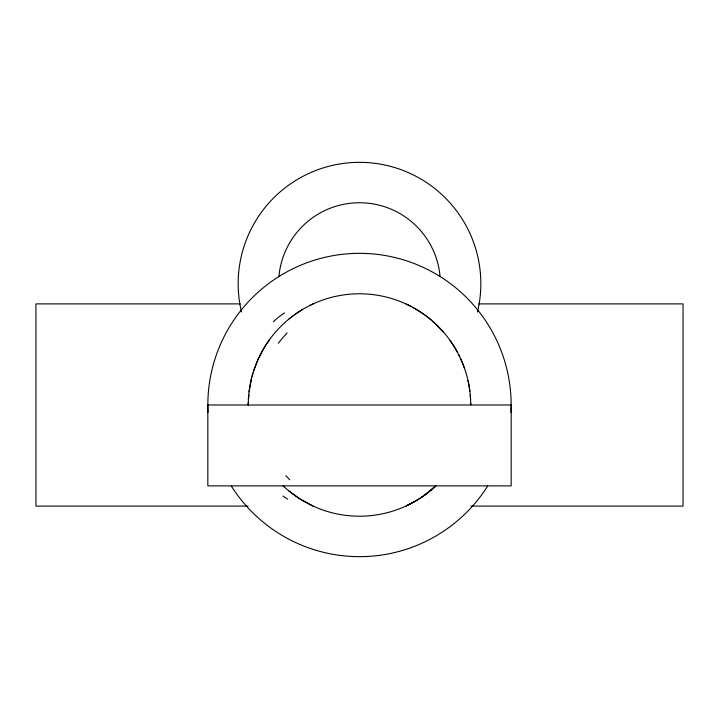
<?xml version="1.0" encoding="UTF-8"?>
<svg xmlns="http://www.w3.org/2000/svg" width="719" height="719" viewBox="0 0 719 719"><rect width="100%" height="100%" fill="white"/><g stroke="black" fill="none" stroke-linecap="round" stroke-linejoin="round"><path stroke-width="1.08" d="M249.089 391.891L251.551 378.248M252.099 376.226L252.926 373.197M253.564 371.22L258.292 358.889L264.601 347.034M265.077 346.234L269.679 339.431M435.507 486.197L426.798 493.549M435.39 486.305L423.212 496.164M288.571 319.326L290.027 318.149M291.474 317.007L292.921 315.911M425.999 494.151L423.877 495.697M294.359 314.85L302.645 309.413M423.176 496.191L417.766 499.732M421.1 497.602L421.783 497.144M417.685 499.786L407.502 505.331M417.011 500.19L406.181 505.951M309.565 305.62L310.464 305.171M311.246 304.784L311.911 304.47M407.089 505.529L406.559 505.781M312.441 304.218L313.169 303.885M240.218 303.885L35.95 303.885L35.95 506.104L248.073 506.104M478.782 303.885L683.05 303.885L683.05 506.104L470.927 506.104M405.831 303.885L406.559 304.218M313.169 506.104L299.958 498.941L288.571 490.673M407.089 304.47L408.131 304.973M408.536 305.171L409.435 305.62M409.92 305.863L410.944 306.393M412.607 307.283L413.2 307.606M413.802 307.939L414.423 308.289M415.061 308.658L415.699 309.026M416.355 309.413L424.641 314.85M425.351 315.371L427.526 317.007M428.973 318.149L431.157 319.937M432.604 321.177L443.326 331.899M450.112 340.509L453.923 346.234M454.327 346.9L457.473 352.355M458.587 354.494L459.666 356.669M460.708 358.889L463.297 365.054M463.602 365.845L464.474 368.263M468.06 380.809L469.085 386.031M469.228 386.912L469.875 391.343M470.253 394.938L470.586 399.476M470.693 403.152L470.72 404.995A111.22 111.22 0 0 0 359.5 293.783A111.22 111.22 0 0 0 248.28 404.995A75.091 50.564 90 0 1 248.334 402.793A75.091 50.564 -90 0 0 248.316 405.004M208.016 412.347A151.664 151.664 0 0 1 359.5 253.34A151.664 151.664 0 0 1 510.984 412.347M487.635 486.134A151.664 151.664 0 0 1 231.365 486.134M435.894 485.828A111.22 111.22 0 0 1 283.106 485.828M278.307 343.287A138.83 65.007 -72.2 0 1 287.088 332.951M287.717 499.121A138.83 78.011 81.3 0 1 282.927 496.038M289.676 479.753A138.83 65.007 72.2 0 1 285.803 475.645M273.328 321.752A138.83 78.011 -81.3 0 1 284.526 312.873M241.521 312.01A121.331 121.331 0 0 1 359.5 162.341A121.331 121.331 0 0 1 477.479 312.01M278.936 276.402A80.888 80.888 0 0 1 440.064 276.402M511.164 404.995L207.836 404.995L207.836 485.882L511.164 485.882L511.164 404.995M248.756 395.126A75.091 50.564 -90 0 0 248.45 399.476A75.091 50.564 90 0 1 248.756 395.126"/></g></svg>
